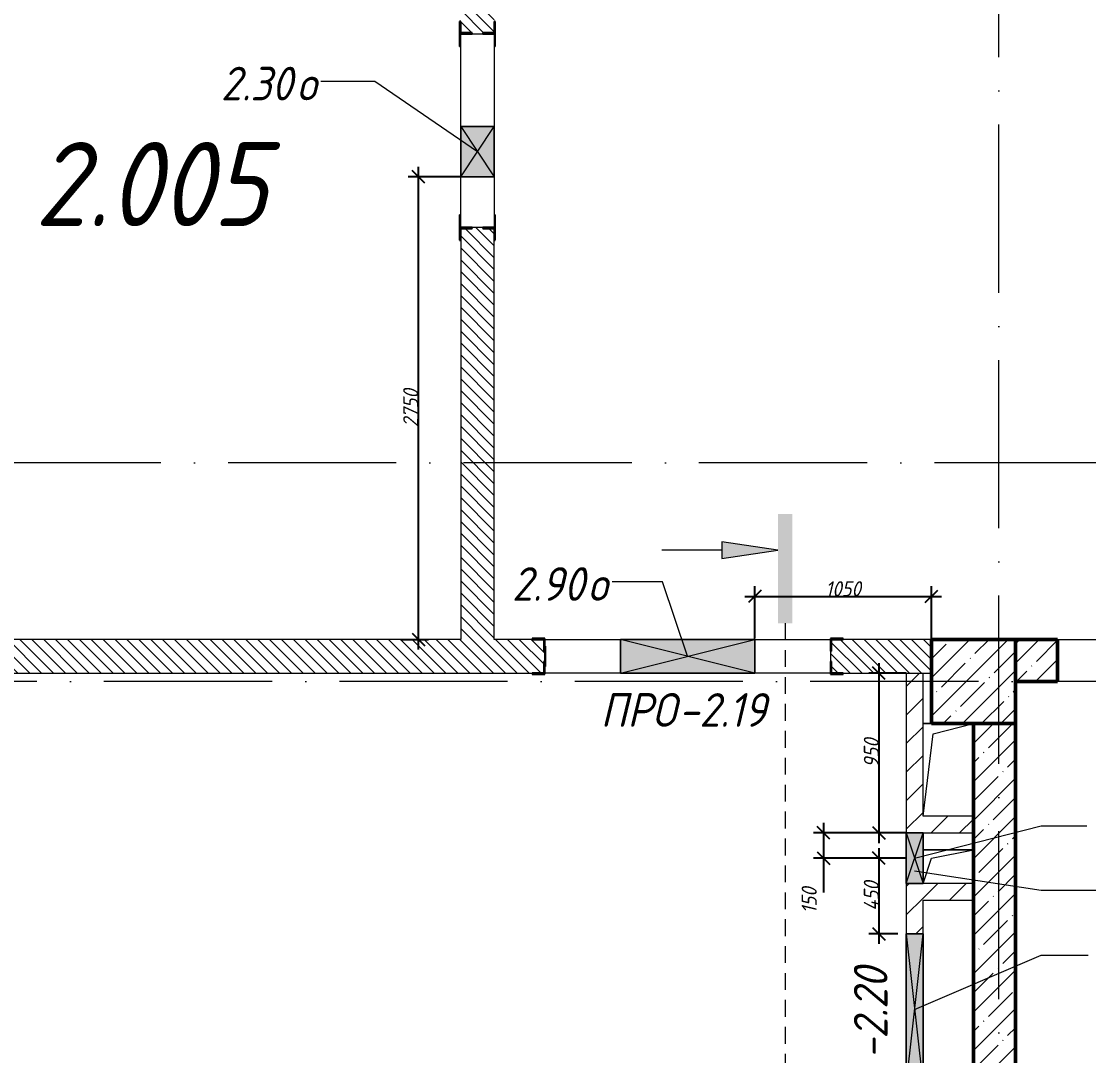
# Model space of a CAD drawing. Header units: millimetres. Extents: x -537608 to 253996, y -217170 to 186033.
# Drawn here: x -185010 to -178663, y 14181 to 20330 of the extents above; entities that cross this region are included whole.
import ezdxf

# ---------------------------------------------------------------- set-up
doc = ezdxf.new("R2010")
doc.units = ezdxf.units.MM
doc.linetypes.add('200_ШТРИХ_ш1п0_6_', pattern=[160, 100, -60])
doc.linetypes.add('50_200_ШТРИХ_1Т_ш5_п1_п1_', pattern=[1400, 1000, -200, 0, -200])
for name, color, linetype, lineweight in [('A-____-____-DIMS', 7, 'Continuous', 9), ('A-____-NOTE-TEXT', 7, 'Continuous', 9), ('A-____-NOTE-TEXT-1', 7, 'Continuous', 5), ('A-DETL-GENF-OTLN', 7, 'Continuous', 9), ('A-FLOR-____-OTLN', 7, 'Continuous', 9), ('A-GENM-____-IDEN', 7, 'Continuous', 9), ('A-GENM-____-MCUT', 7, 'Continuous', 25), ('A-GENM-____-OTLN', 7, 'Continuous', 9), ('A-GENM-____-OTLN-1', 7, 'Continuous', 25), ('A-GLAZ-____-IDEN', 7, 'Continuous', 9), ('A-GLAZ-____-OTLN', 7, 'Continuous', 9), ('A-WALL-____-MCUT', 7, 'Continuous', 13), ('A-WALL-____-MCUT-2', 7, 'Continuous', 50), ('A-WALL-____-OTLN', 7, 'Continuous', 9), ('A-WALL-____-PATT-1', 7, 'Continuous', 9), ('A-WALL-FNSH-MCUT-1', 7, 'Continuous', 9), ('I-WALL-____-OTLN', 7, 'Continuous', 9), ('S-COLS-____-MCUT', 7, 'Continuous', 50), ('S-COLS-____-OTLN', 7, 'Continuous', 9), ('S-GRID-____-OTLN-1', 7, '50_200_ШТРИХ_1Т_ш5_п1_п1_', 9), ('Марки помещений', 7, 'Continuous', 9)]:
    doc.layers.add(name, color=color, linetype=linetype, lineweight=lineweight)
doc.layers.add('A-DETL-GENF-OTLN-3', color=9, linetype='Continuous', lineweight=9, true_color=0x808080)
doc.layers.add('A-DETL-GENF-OTLN-4', color=9, linetype='200_ШТРИХ_ш1п0_6_', lineweight=9, true_color=0x808080)
doc.styles.add('ISOCPEUR_I_11', font='isocpeui.ttf', dxfattribs={"width": 0.9, "height": 200})
doc.styles.add('ISOCPEUR_I_2', font='isocpeui.ttf', dxfattribs={"width": 0.9, "height": 140})
doc.styles.add('ISOCPEUR_I_7', font='isocpeui.ttf', dxfattribs={"width": 0.9, "height": 90})
doc.dimstyles.new('ISO-1_8_0_9К_СРЕДНИЙ_Кладочные_1', dxfattribs={"dimscale": 304.8, "dimtxt": 89.638306, "dimasz": 0.246063, "dimexe": 0.19685, "dimexo": 0, "dimgap": 0, "dimtad": 1, "dimdec": 3, "dimrnd": 0.001, "dimdsep": 46, "dimtxsty": 'ISOCPEUR_I_7', "dimblk1": 'OBLIQUE', "dimblk2": 'OBLIQUE', "dimsah": 1, "dimcen": 0.09, "dimdle": 0.19685, "dimazin": 0, "dimtfac": 1, "dimtdec": 4, "dimtix": 1, "dimtmove": 0, "dimatfit": 3, "dimfxl": 1, "dimtvp": 1, "dimtolj": 1, "dimtzin": 0, "dimarcsym": 2})
doc.dimstyles.new('ISO-1_8_0_9К_СРЕДНИЙ_Кладочные_2', dxfattribs={"dimscale": 304.8, "dimtxt": 89.638306, "dimasz": 0.246063, "dimexe": 0.19685, "dimexo": 0, "dimgap": 0, "dimtad": 1, "dimdec": 3, "dimrnd": 0.001, "dimdsep": 46, "dimtxsty": 'ISOCPEUR_I_7', "dimblk1": 'OBLIQUE', "dimblk2": 'OBLIQUE', "dimsah": 1, "dimcen": 0.09, "dimdle": 0.19685, "dimazin": 0, "dimtfac": 1, "dimtdec": 4, "dimtix": 1, "dimtmove": 1, "dimatfit": 3, "dimfxl": 1, "dimtvp": 1, "dimtolj": 1, "dimtzin": 0, "dimarcsym": 2})
pattern_1 = [(135, (-184647.673, -45376.493), (-35.35534, -35.35534), [])]
pattern_2 = [(45, (-184647.67, -45376.5), (-114.04925, 114.04925), []), (45, (-184533.62, -45376.5), (-114.04925, 114.04925), [201.612, -40.322, 3.353, -36.97])]
pattern_3 = [(45, (-184647.67, -45376.49), (-84.85281, 84.85281), [])]

# ---------------------------------------------------------------- blocks, each defined once
blk = doc.blocks.new('BSC_Колонна _Прямоугольная - 500х500-V28-АР1_План отверстий 2 этажа в осях 1-64_Ю-ЯЯ')
at = {"layer": 'S-COLS-____-OTLN'}
h = blk.add_hatch(dxfattribs=at)
h.set_pattern_fill('FP_37', color=256, style=0, pattern_type=2)
h.set_pattern_definition([(45, (-5300, -61781.04), (-114.04925, 114.04925), []), (45, (-5185.95, -61781.04), (-114.04925, 114.04925), [201.613, -40.323, 3.353, -36.97])])
h.paths.add_polyline_path([(-250, -250), (250, -250), (250, 250), (-250, 250)], flags=0)
at = {"layer": 'S-COLS-____-MCUT'}
for p, q in [((250, 250), (-250, 250)), ((-250, 250), (-250, -250)), ((250, -250), (250, 250)), ((-250, -250), (250, -250))]:
    blk.add_line(p, q, dxfattribs=at)
blk = doc.blocks.new('154_Стойка_СКБ_Уголок - СМ-2180_200-28268025-АР1_План отверстий 2 этажа в осях 1-64_Ю-ЯЯ')
at = {"layer": 'A-GENM-____-MCUT'}
for p, q in [((125, 156), (125, 81)), ((200, 156), (125, 156)), ((131, 81), (131, 150)), ((131, 150), (200, 150)), ((200, 150), (200, 156)), ((125, 81), (131, 81)), ((131, 19), (125, 19)), ((125, 19), (125, -56)), ((131, -50), (131, 19)), ((125, -56), (200, -56)), ((200, -50), (131, -50)), ((200, -56), (200, -50))]:
    blk.add_line(p, q, dxfattribs=at)
blk = doc.blocks.new('Стойка_Влож_Уголок_Опорный - Уголок-28213941-АР1_План отверстий 2 этажа в осях 1-64_Ю-ЯЯ')
at = {"layer": 'A-GENM-____-OTLN'}
for p, q in [((-212, -6), (-212, 0)), ((0, 0), (0, -6)), ((-212, -75), (-212, -6)), ((-212, -6), (-206, -6)), ((-6, -6), (0, -6)), ((0, -6), (0, -75)), ((-212, -75), (-206, -75)), ((-6, -75), (0, -75))]:
    blk.add_line(p, q, dxfattribs=at)
blk = doc.blocks.new('Фахверк_СКБ_Уголок - 200_3550-28267367-АР1_План отверстий 2 этажа в осях 1-64_Ю-ЯЯ')
at = {"layer": 'A-GENM-____-MCUT'}
for p, q in [((200, 156), (125, 156)), ((125, 156), (125, 81)), ((131, 81), (131, 150)), ((131, 150), (200, 150)), ((200, 150), (200, 156)), ((125, 81), (131, 81)), ((131, 19), (125, 19)), ((125, 19), (125, -56)), ((131, -50), (131, 19)), ((125, -56), (200, -56)), ((200, -50), (131, -50)), ((200, -56), (200, -50))]:
    blk.add_line(p, q, dxfattribs=at)
blk = doc.blocks.new('154_Стойка_СКБ_Уголок - СМ-2480_200-28346303-АР1_План отверстий 2 этажа в осях 1-64_Ю-ЯЯ')
at = {"layer": 'A-GENM-____-MCUT'}
for p, q in [((125, 156), (125, 81)), ((200, 156), (125, 156)), ((131, 81), (131, 150)), ((131, 150), (200, 150)), ((200, 150), (200, 156)), ((125, 81), (131, 81)), ((131, 19), (125, 19)), ((125, 19), (125, -56)), ((131, -50), (131, 19)), ((125, -56), (200, -56)), ((200, -50), (131, -50)), ((200, -56), (200, -50))]:
    blk.add_line(p, q, dxfattribs=at)
blk = doc.blocks.new('Стойка_Влож_Полоса боковая - Полоса-V150-АР1_План отверстий 2 этажа в осях 1-64_Ю-ЯЯ')
at = {"layer": 'A-GENM-____-OTLN'}
for p, q in [((-5, 60), (0, 60)), ((-5, -60), (-5, 60)), ((0, 31), (0, -31)), ((0, -60), (-5, -60))]:
    blk.add_line(p, q, dxfattribs=at)
blk = doc.blocks.new('AR_Отверстие прямоугольное _в плите_ - AR_Отверстие прямоугольное _в плите_-V188-АР1_План отверстий 2 этажа в осях 1-64_Ю-ЯЯ')
at = {"layer": 'A-GENM-____-OTLN'}
for p, q in [((150, 100), (-150, 100)), ((-100, 50), (150, 100)), ((-150, -100), (-100, 50))]:
    blk.add_line(p, q, dxfattribs=at)
blk = doc.blocks.new('AR_Отверстие прямоугольное _в плите_ - AR_Отверстие прямоугольное _в плите_-30552638-АР1_План отверстий 2 этажа в осях 1-64_Ю-ЯЯ')
at = {"layer": 'A-GENM-____-OTLN'}
for p, q in [((-100, 275), (-150, 275)), ((-90, 215), (150, 275)), ((-150, -275), (-90, 215))]:
    blk.add_line(p, q, dxfattribs=at)
blk = doc.blocks.new('AR_Отверстие прямоугольное _в стене_ - AR_Отверстие прямоугольное _в стене__ОВ-36801996-АР1_План отверстий 2 этажа в осях 1-64_Ю-ЯЯ')
at = {"layer": 'A-GLAZ-____-OTLN'}
blk.add_hatch(color=256, dxfattribs=at).paths.add_polyline_path([(-450, -50), (450, -50), (450, 50), (-450, 50)], flags=0)
at = {"layer": 'A-DETL-GENF-OTLN'}
for p, q in [((-450, -50), (-450, 50)), ((-450, 50), (450, 50)), ((450, 50), (-450, -50)), ((-450, 50), (450, -50)), ((450, 50), (-450, 50)), ((-450, 50), (-450, -50)), ((450, 50), (450, -50)), ((450, -50), (450, 50)), ((450, -50), (-450, -50)), ((-450, -50), (450, -50))]:
    blk.add_line(p, q, dxfattribs=at)
blk = doc.blocks.new('AR_Отверстие прямоугольное _в стене__БезПР - AR_Отверстие прямоугольное _в стене__БезПР-36428461-АР1_План отверстий 2 этажа в осях 1-64_Ю-ЯЯ')
at = {"layer": 'A-GLAZ-____-OTLN'}
blk.add_hatch(color=256, dxfattribs=at).paths.add_polyline_path([(-150, -50), (150, -50), (150, 50), (-150, 50)], flags=0)
at = {"layer": 'A-DETL-GENF-OTLN'}
for p, q in [((-150, -50), (-150, 50)), ((-150, 50), (150, 50)), ((150, 50), (-150, -50)), ((-150, 50), (150, -50)), ((150, 50), (-150, 50)), ((-150, 50), (-150, -50)), ((150, 50), (150, -50)), ((150, -50), (150, 50)), ((150, -50), (-150, -50)), ((-150, -50), (150, -50))]:
    blk.add_line(p, q, dxfattribs=at)
blk = doc.blocks.new('AR_Отверстие прямоугольное _в стене__БезПР - AR_Отверстие прямоугольное _в стене__БезПР-36427769-АР1_План отверстий 2 этажа в осях 1-64_Ю-ЯЯ')
at = {"layer": 'A-GLAZ-____-OTLN'}
blk.add_hatch(color=256, dxfattribs=at).paths.add_polyline_path([(-150, -100), (150, -100), (150, 100), (-150, 100)], flags=0)
at = {"layer": 'A-DETL-GENF-OTLN'}
for p, q in [((-150, -100), (-150, 100)), ((-150, 100), (150, 100)), ((150, 100), (-150, -100)), ((-150, 100), (150, -100)), ((150, 100), (-150, 100)), ((-150, 100), (-150, -100)), ((150, 100), (150, -100)), ((150, -100), (150, 100)), ((150, -100), (-150, -100)), ((-150, -100), (150, -100))]:
    blk.add_line(p, q, dxfattribs=at)
at = {"layer": 'A-GLAZ-____-OTLN'}
blk.add_line((150, 100), (-150, 100), dxfattribs=at)
blk = doc.blocks.new('AR_Отверстие прямоугольное _в стене_ - AR_Отверстие прямоугольное _в стене__ОВ-36799175-АР1_План отверстий 2 этажа в осях 1-64_Ю-ЯЯ')
at = {"layer": 'A-GLAZ-____-OTLN'}
blk.add_hatch(color=256, dxfattribs=at).paths.add_polyline_path([(-400, 100), (-400, -100), (400, -100), (400, 100), (80.2, 100)], flags=0)
at = {"layer": 'A-DETL-GENF-OTLN'}
for p, q in [((-400, -100), (-400, 100)), ((-400, 100), (400, 100)), ((400, 100), (-400, -100)), ((-400, 100), (400, -100)), ((400, 100), (-400, 100)), ((-400, 100), (-400, -100)), ((400, 100), (400, -100)), ((400, -100), (400, 100)), ((400, -100), (-400, -100)), ((-400, -100), (400, -100))]:
    blk.add_line(p, q, dxfattribs=at)
blk = doc.blocks.new('DET_L_Имитация разреза_ISO2-5 - Влево-36813858-АР1_План отверстий 2 этажа в осях 1-64_Ю-ЯЯ')
at = {"layer": 'A-DETL-GENF-OTLN-4'}
blk.add_line((143.1, 0), (2756.9, 0), dxfattribs=at)
blk = doc.blocks.new('_Oblique')
at = {"color": 0, "linetype": 'ByBlock', "lineweight": -2}
blk.add_line((-0.5, -0.5), (0.5, 0.5), dxfattribs=at)
blk = doc.blocks.new('*D2357')
at = {"layer": 'A-____-____-DIMS', "color": 0, "lineweight": -2, "transparency": 16777216}
for p, q in [((-182649, 16594.5), (-182649, 19464.5)), ((-182397.7, 19404.5), (-182709, 19404.5)), ((-182755, 16654.5), (-182589, 16654.5))]:
    blk.add_line(p, q, dxfattribs=at)
at = {"layer": 'Defpoints', "color": 0, "transparency": 16777216}
for p in [(-182649, 19404.5), (-182397.7, 19404.5), (-182755, 16654.5)]:
    blk.add_point(p, dxfattribs=at)
at = {"layer": 'A-____-____-DIMS', "color": 0, "lineweight": -2, "transparency": 16777216, "xscale": 75, "yscale": 75, "zscale": 75}
for p, rotation in [((-182649, 19404.5), 90), ((-182649, 16654.5), 270)]:
    blk.add_blockref('_Oblique', p, dxfattribs=dict(at, rotation=rotation))
at = {"layer": 'A-____-____-DIMS', "color": 0, "transparency": 16777216, "insert": (-182694.6, 18029.5), "char_height": 90, "width": 546.104, "attachment_point": 5, "rotation": 90, "style": 'ISOCPEUR_I_7'}
blk.add_mtext('\\A1;2750', dxfattribs=at)
blk = doc.blocks.new('*D2358')
at = {"layer": 'A-____-____-DIMS', "color": 0, "lineweight": -2, "transparency": 16777216}
for p, q in [((-180647.7, 16660.5), (-180647.7, 16971.1)), ((-179597.7, 16654.5), (-179597.7, 16971.1)), ((-180707.7, 16911.1), (-179537.7, 16911.1))]:
    blk.add_line(p, q, dxfattribs=at)
at = {"layer": 'Defpoints', "color": 0, "transparency": 16777216}
for p in [(-179597.7, 16911.1), (-180647.7, 16660.5), (-179597.7, 16654.5)]:
    blk.add_point(p, dxfattribs=at)
at = {"layer": 'A-____-____-DIMS', "color": 0, "lineweight": -2, "transparency": 16777216, "xscale": 75, "yscale": 75, "zscale": 75, "rotation": 180}
blk.add_blockref('_Oblique', (-180647.7, 16911.1), dxfattribs=at)
at = {"layer": 'A-____-____-DIMS', "color": 0, "lineweight": -2, "transparency": 16777216, "xscale": 75, "yscale": 75, "zscale": 75}
blk.add_blockref('_Oblique', (-179597.7, 16911.1), dxfattribs=at)
at = {"layer": 'A-____-____-DIMS', "color": 0, "transparency": 16777216, "insert": (-180122.7, 16956.1), "char_height": 90, "width": 504.733, "attachment_point": 5, "style": 'ISOCPEUR_I_7'}
blk.add_mtext('\\A1;1050', dxfattribs=at)
blk = doc.blocks.new('*D2359')
at = {"layer": 'A-____-____-DIMS', "color": 0, "lineweight": -2, "transparency": 16777216}
for p, q in [((-179910.2, 16514.5), (-179910.2, 15444.5)), ((-179747.7, 16454.5), (-179970.2, 16454.5)), ((-179747.7, 15504.5), (-179970.2, 15504.5))]:
    blk.add_line(p, q, dxfattribs=at)
at = {"layer": 'Defpoints', "color": 0, "transparency": 16777216}
for p in [(-179747.7, 16454.5), (-179910.2, 15504.5), (-179747.7, 15504.5)]:
    blk.add_point(p, dxfattribs=at)
at = {"layer": 'A-____-____-DIMS', "color": 0, "lineweight": -2, "transparency": 16777216, "xscale": 75, "yscale": 75, "zscale": 75}
for p, rotation in [((-179910.2, 16454.5), 90), ((-179910.2, 15504.5), 270)]:
    blk.add_blockref('_Oblique', p, dxfattribs=dict(at, rotation=rotation))
at = {"layer": 'A-____-____-DIMS', "color": 0, "transparency": 16777216, "insert": (-179955.2, 15979.5), "char_height": 90, "width": 409.578, "attachment_point": 5, "rotation": 90, "style": 'ISOCPEUR_I_7'}
blk.add_mtext('\\A1;950', dxfattribs=at)
blk = doc.blocks.new('*D2360')
at = {"layer": 'A-____-____-DIMS', "color": 0, "lineweight": -2, "transparency": 16777216}
for p, q in [((-180239.7, 15564.5), (-180239.7, 15354.5)), ((-179747.7, 15504.5), (-180299.7, 15504.5)), ((-179747.7, 15354.5), (-180299.7, 15354.5)), ((-180239.7, 15354.5), (-180239.7, 15150))]:
    blk.add_line(p, q, dxfattribs=at)
at = {"layer": 'Defpoints', "color": 0, "transparency": 16777216}
for p in [(-179747.7, 15504.5), (-180239.7, 15354.5), (-179747.7, 15354.5)]:
    blk.add_point(p, dxfattribs=at)
at = {"layer": 'A-____-____-DIMS', "color": 0, "lineweight": -2, "transparency": 16777216, "xscale": 75, "yscale": 75, "zscale": 75}
for p, rotation in [((-180239.7, 15504.5), 90), ((-180239.7, 15354.5), 270)]:
    blk.add_blockref('_Oblique', p, dxfattribs=dict(at, rotation=rotation))
at = {"layer": 'A-____-____-DIMS', "color": 0, "transparency": 16777216, "insert": (-180369.8, 15025.9), "char_height": 90, "width": 368.207, "attachment_point": 1, "rotation": 90, "line_spacing_factor": 1.149209, "style": 'ISOCPEUR_I_7'}
blk.add_mtext('\\A1;150', dxfattribs=at)
blk = doc.blocks.new('*D2361')
at = {"layer": 'A-____-____-DIMS', "color": 0, "lineweight": -2, "transparency": 16777216}
for p, q in [((-179910.2, 15414.5), (-179910.2, 14844.5)), ((-179747.7, 15354.5), (-179970.2, 15354.5)), ((-179797.7, 14904.5), (-179970.2, 14904.5))]:
    blk.add_line(p, q, dxfattribs=at)
at = {"layer": 'Defpoints', "color": 0, "transparency": 16777216}
for p in [(-179747.7, 15354.5), (-179910.2, 14904.5), (-179797.7, 14904.5)]:
    blk.add_point(p, dxfattribs=at)
at = {"layer": 'A-____-____-DIMS', "color": 0, "lineweight": -2, "transparency": 16777216, "xscale": 75, "yscale": 75, "zscale": 75}
for p, rotation in [((-179910.2, 15354.5), 90), ((-179910.2, 14904.5), 270)]:
    blk.add_blockref('_Oblique', p, dxfattribs=dict(at, rotation=rotation))
at = {"layer": 'A-____-____-DIMS', "color": 0, "transparency": 16777216, "insert": (-179955.2, 15129.5), "char_height": 90, "width": 426.127, "attachment_point": 5, "rotation": 90, "style": 'ISOCPEUR_I_7'}
blk.add_mtext('\\A1;450', dxfattribs=at)

msp = doc.modelspace()

# ---------------------------------------------------------------- hatches: boundary and pattern name
at = {"layer": 'A-____-NOTE-TEXT-1'}
for points in [[(-180424.3042, 16751.4549), (-180424.3042, 17401.4549), (-180511.0408, 17401.4549), (-180511.0408, 16751.4549)], [(-180844.6822, 17135.6068), (-180511.0408, 17185.6068), (-180844.6822, 17235.6068)]]:
    msp.add_hatch(color=256, dxfattribs=at).paths.add_polyline_path(points, flags=0)
at = {"layer": 'A-WALL-____-PATT-1'}
h = msp.add_hatch(dxfattribs=at)
h.set_pattern_fill('FP_6', color=256, style=0, pattern_type=2)
h.set_pattern_definition(pattern_1)
h.paths.add_polyline_path([(-182197.6725, 16654.5485), (-182197.6725, 19098.5485), (-182266.6725, 19098.5485), (-182266.6725, 19104.5485), (-182328.6725, 19104.5485), (-182328.6725, 19098.5485), (-182397.6725, 19098.5485), (-182397.6725, 16654.5485)], flags=0)
h.paths.add_polyline_path([(-182266.6725, 20254.5485), (-182266.6725, 20260.5485), (-182197.6725, 20260.5485), (-182197.6725, 22054.5485), (-182397.6725, 22054.5485), (-182397.6725, 20260.5485), (-182328.6725, 20260.5485), (-182328.6725, 20254.5485)], flags=0)
h = msp.add_hatch(dxfattribs=at)
h.set_pattern_fill('FP_6', color=256, style=0, pattern_type=2)
h.set_pattern_definition(pattern_1)
h.paths.add_polyline_path([(-180191.6725, 16454.5485), (-179597.6725, 16454.5485), (-179597.6725, 16654.5485), (-180191.6725, 16654.5485), (-180191.6725, 16585.5485), (-180197.6725, 16585.5485), (-180197.6725, 16523.5485), (-180191.6725, 16523.5485)], flags=0)
h.paths.add_polyline_path([(-181903.6725, 16454.5485), (-181903.6725, 16523.5485), (-181897.6725, 16523.5485), (-181897.6725, 16585.5485), (-181903.6725, 16585.5485), (-181903.6725, 16654.5485), (-186597.6725, 16654.5485), (-186597.6725, 16454.5485), (-181972.6725, 16454.5485)], flags=0)
h = msp.add_hatch(dxfattribs=at)
h.set_pattern_fill('FP_13', color=256, style=0, pattern_type=2)
h.set_pattern_definition(pattern_2)
h.paths.add_polyline_path([(-177047.6725, 16404.5485), (-177047.6725, 16654.5485), (-177247.6725, 16654.5485), (-177247.6725, 16404.5485)], flags=0)
h.paths.add_polyline_path([(-179097.6725, 16404.5485), (-178847.6725, 16404.5485), (-178847.6725, 16654.5485), (-179097.6725, 16654.5485)], flags=0)
h = msp.add_hatch(dxfattribs=at)
h.set_pattern_fill('FP_4', color=256, style=0, pattern_type=2)
h.set_pattern_definition(pattern_3)
h.paths.add_polyline_path([(-179647.6725, 13804.5485), (-179647.6725, 14004.5485), (-179747.6725, 14004.5485), (-179747.6725, 13804.5485)], flags=0)
h.paths.add_polyline_path([(-179647.6725, 14904.5485), (-179647.6725, 15204.5485), (-179747.6725, 15204.5485), (-179747.6725, 14904.5485), (-179663.0571, 14904.5485)], flags=0)
h.paths.add_polyline_path([(-179647.6725, 15504.5485), (-179647.6725, 16454.5485), (-179747.6725, 16454.5485), (-179747.6725, 15504.5485), (-179671.6725, 15504.5485)], flags=0)
h = msp.add_hatch(dxfattribs=at)
h.set_pattern_fill('FP_13', color=256, style=0, pattern_type=2)
h.set_pattern_definition(pattern_2)
h.paths.add_polyline_path([(-179097.6725, 13804.5485), (-179097.6725, 16154.5485), (-179347.6725, 16154.5485), (-179347.6725, 13804.5485)], flags=0)
h = msp.add_hatch(dxfattribs=at)
h.set_pattern_fill('FP_4', color=256, style=0, pattern_type=2)
h.set_pattern_definition(pattern_3)
h.paths.add_polyline_path([(-179347.6725, 15504.5485), (-179347.6725, 15604.5485), (-179647.6725, 15604.5485), (-179647.6725, 15504.5485), (-179360.3516, 15504.5485)], flags=0)
h = msp.add_hatch(dxfattribs=at)
h.set_pattern_fill('FP_4', color=256, style=0, pattern_type=2)
h.set_pattern_definition(pattern_3)
h.paths.add_polyline_path([(-179347.6725, 15104.5485), (-179347.6725, 15204.5485), (-179647.6725, 15204.5485), (-179647.6725, 15104.5485), (-179360.3516, 15104.5485)], flags=0)

# ---------------------------------------------------------------- linework, layer by layer
at = {"layer": 'A-____-NOTE-TEXT'}
for p, q in [((-180511.0408, 17185.6068), (-180844.6822, 17235.6068)), ((-180844.6822, 17235.6068), (-180844.6822, 17135.6068)), ((-180844.6822, 17185.6068), (-181200.9322, 17185.6068)), ((-180844.6822, 17135.6068), (-180511.0408, 17185.6068))]:
    msp.add_line(p, q, dxfattribs=at)
at = {"layer": 'A-FLOR-____-OTLN'}
for p, q in [((-179647.6725, 16154.5485), (-179597.6725, 16154.5485)), ((-179647.6725, 15404.5485), (-179347.6725, 15404.5485))]:
    msp.add_line(p, q, dxfattribs=at)
at = {"layer": 'A-GLAZ-____-IDEN'}
for p, q in [((-182907.5641, 19972.0245), (-183228.6468, 19972.0245)), ((-182297.6725, 19554.5485), (-182907.5641, 19972.0245)), ((-181198.1162, 16997.0043), (-181497.524, 16997.0043)), ((-181047.6725, 16554.5485), (-181198.1162, 16997.0043)), ((-179697.6725, 15354.5485), (-178946.1205, 15546.6621)), ((-178946.1205, 15546.6621), (-178673.8391, 15546.6621)), ((-179697.6725, 15279.5485), (-178946.1205, 15165.0896)), ((-178946.1205, 15165.0896), (-178611.2891, 15165.0896)), ((-179697.6725, 14454.5485), (-178946.1205, 14778.0472)), ((-178946.1205, 14778.0472), (-178664.8391, 14778.0472))]:
    msp.add_line(p, q, dxfattribs=at)
at = {"layer": 'A-WALL-____-MCUT'}
for p, q in [((-182328.6725, 20254.5485), (-182266.6725, 20254.5485)), ((-182266.6725, 19104.5485), (-182328.6725, 19104.5485)), ((-182397.6725, 19029.5485), (-182397.6725, 16654.5485)), ((-182197.6725, 16654.5485), (-182197.6725, 19029.5485)), ((-182397.6725, 16654.5485), (-186597.6725, 16654.5485)), ((-181972.6725, 16654.5485), (-182197.6725, 16654.5485)), ((-179597.6725, 16654.5485), (-180122.6725, 16654.5485)), ((-180197.6725, 16585.5485), (-180197.6725, 16523.5485)), ((-186597.6725, 16454.5485), (-181972.6725, 16454.5485)), ((-180122.6725, 16454.5485), (-179597.6725, 16454.5485))]:
    msp.add_line(p, q, dxfattribs=at)
at = {"layer": 'A-WALL-____-MCUT-2'}
for p, q in [((-178847.6725, 16654.5485), (-179097.6725, 16654.5485)), ((-178847.6725, 16404.5485), (-178847.6725, 16654.5485)), ((-179097.6725, 16404.5485), (-178847.6725, 16404.5485)), ((-179347.6725, 16154.5485), (-179347.6725, 13804.5485)), ((-179097.6725, 13804.5485), (-179097.6725, 16154.5485))]:
    msp.add_line(p, q, dxfattribs=at)
at = {"layer": 'A-WALL-____-OTLN'}
for p, q in [((-178847.6725, 16654.5485), (-177247.6725, 16654.5485)), ((-177247.6725, 16404.5485), (-178847.6725, 16404.5485))]:
    msp.add_line(p, q, dxfattribs=at)
at = {"layer": 'A-WALL-FNSH-MCUT-1'}
for p, q in [((-179747.6725, 16454.5485), (-179747.6725, 15504.5485)), ((-179647.6725, 15604.5485), (-179647.6725, 16454.5485)), ((-179347.6725, 15604.5485), (-179647.6725, 15604.5485)), ((-179647.6725, 15504.5485), (-179347.6725, 15504.5485)), ((-179747.6725, 15204.5485), (-179747.6725, 14904.5485)), ((-179347.6725, 15204.5485), (-179647.6725, 15204.5485)), ((-179647.6725, 14904.5485), (-179647.6725, 15104.5485)), ((-179647.6725, 15104.5485), (-179347.6725, 15104.5485))]:
    msp.add_line(p, q, dxfattribs=at)
at = {"layer": 'I-WALL-____-OTLN'}
for p, q in [((-182397.6725, 19704.5485), (-182397.6725, 20254.5485)), ((-182197.6725, 20254.5485), (-182197.6725, 19704.5485)), ((-182397.6725, 19104.5485), (-182397.6725, 19404.5485)), ((-182197.6725, 19404.5485), (-182197.6725, 19104.5485)), ((-181897.6725, 16654.5485), (-181447.6725, 16654.5485)), ((-180647.6725, 16654.5485), (-180197.6725, 16654.5485)), ((-181447.6725, 16454.5485), (-181897.6725, 16454.5485)), ((-180197.6725, 16454.5485), (-180647.6725, 16454.5485))]:
    msp.add_line(p, q, dxfattribs=at)
at = {"layer": 'S-GRID-____-OTLN-1'}
for p, q in [((-179197.6725, 7515.0943), (-179197.6725, 45516.3579)), ((-80573.2659, 17704.5485), (-189316.4427, 17704.5485)), ((-173718.292, 16404.5485), (-189316.4427, 16404.5485))]:
    msp.add_line(p, q, dxfattribs=at)

# ---------------------------------------------------------------- block references
at = {"layer": 'A-DETL-GENF-OTLN-3', "rotation": 270.0000000000004}
msp.add_blockref('DET_L_Имитация разреза_ISO2-5 - Влево-36813858-АР1_План отверстий 2 этажа в осях 1-64_Ю-ЯЯ', (-180467.6725, 16894.5485), dxfattribs=at)
at = {"layer": 'A-GENM-____-OTLN'}
for name, p in [('Стойка_Влож_Уголок_Опорный - Уголок-28213941-АР1_План отверстий 2 этажа в осях 1-64_Ю-ЯЯ', (-182191.6725, 20254.5485)), ('AR_Отверстие прямоугольное _в плите_ - AR_Отверстие прямоугольное _в плите_-30552638-АР1_План отверстий 2 этажа в осях 1-64_Ю-ЯЯ', (-179497.6725, 15879.5485)), ('AR_Отверстие прямоугольное _в плите_ - AR_Отверстие прямоугольное _в плите_-V188-АР1_План отверстий 2 этажа в осях 1-64_Ю-ЯЯ', (-179497.6725, 15304.5485))]:
    msp.add_blockref(name, p, dxfattribs=at)
at = {"layer": 'A-GENM-____-OTLN', "rotation": 180}
for name, p in [('Стойка_Влож_Уголок_Опорный - Уголок-28213941-АР1_План отверстий 2 этажа в осях 1-64_Ю-ЯЯ', (-182403.6725, 19104.5485)), ('Стойка_Влож_Полоса боковая - Полоса-V150-АР1_План отверстий 2 этажа в осях 1-64_Ю-ЯЯ', (-181897.6725, 16554.5485))]:
    msp.add_blockref(name, p, dxfattribs=at)
at = {"layer": 'A-GENM-____-OTLN-1'}
for name, p, rotation in [('154_Стойка_СКБ_Уголок - СМ-2180_200-28268025-АР1_План отверстий 2 этажа в осях 1-64_Ю-ЯЯ', (-182247.6725, 20129.5485), 89.99999999999991), ('154_Стойка_СКБ_Уголок - СМ-2180_200-28268025-АР1_План отверстий 2 этажа в осях 1-64_Ю-ЯЯ', (-182347.6725, 19229.5485), 269.9999999999999), ('154_Стойка_СКБ_Уголок - СМ-2480_200-28346303-АР1_План отверстий 2 этажа в осях 1-64_Ю-ЯЯ', (-181772.6725, 16604.5485), 180)]:
    msp.add_blockref(name, p, dxfattribs=dict(at, rotation=rotation))
msp.add_blockref('Фахверк_СКБ_Уголок - 200_3550-28267367-АР1_План отверстий 2 этажа в осях 1-64_Ю-ЯЯ', (-180322.6725, 16504.5485), dxfattribs=at)
at = {"layer": 'A-GLAZ-____-OTLN'}
for name, p, rotation in [('AR_Отверстие прямоугольное _в стене__БезПР - AR_Отверстие прямоугольное _в стене__БезПР-36427769-АР1_План отверстий 2 этажа в осях 1-64_Ю-ЯЯ', (-182297.6725, 19554.5485), 89.99999999999991), ('AR_Отверстие прямоугольное _в стене_ - AR_Отверстие прямоугольное _в стене__ОВ-36799175-АР1_План отверстий 2 этажа в осях 1-64_Ю-ЯЯ', (-181047.6725, 16554.5485), 180), ('AR_Отверстие прямоугольное _в стене__БезПР - AR_Отверстие прямоугольное _в стене__БезПР-36428461-АР1_План отверстий 2 этажа в осях 1-64_Ю-ЯЯ', (-179697.6725, 15354.5485), 90.0000000000001), ('AR_Отверстие прямоугольное _в стене_ - AR_Отверстие прямоугольное _в стене__ОВ-36801996-АР1_План отверстий 2 этажа в осях 1-64_Ю-ЯЯ', (-179697.6725, 14454.5485), 90.0000000000001)]:
    msp.add_blockref(name, p, dxfattribs=dict(at, rotation=rotation))
at = {"layer": 'S-COLS-____-OTLN'}
msp.add_blockref('BSC_Колонна _Прямоугольная - 500х500-V28-АР1_План отверстий 2 этажа в осях 1-64_Ю-ЯЯ', (-179347.6725, 16404.5485), dxfattribs=at)

# ---------------------------------------------------------------- texts
at = {"layer": 'A-GENM-____-IDEN', "char_height": 200, "attachment_point": 1, "style": 'ISOCPEUR_I_11'}
for s, insert, width in [('ПРО', (-181565.5515, 16335.9046), 562.784625), ('-2.19', (-181101.2077, 16335.9046), 663.79725)]:
    msp.add_mtext(s, dxfattribs=dict(at, insert=insert, width=width))
at = {"layer": 'A-GENM-____-IDEN', "insert": (-180059.1514, 14159.9383), "char_height": 200, "width": 707.088375, "attachment_point": 1, "rotation": 90, "style": 'ISOCPEUR_I_11'}
msp.add_mtext('-2.20', dxfattribs=at)
at = {"layer": 'A-GLAZ-____-IDEN', "char_height": 200, "attachment_point": 1, "style": 'ISOCPEUR_I_11'}
for s, insert, width in [('2.30', (-183824.1014, 20059.6391), 548.35425), ('\\fISOCPEUR|b0|i1|c204|p34|;\\W.9;о', (-183371.6639, 20059.6391), 158.734125), ('2.90', (-182092.9785, 17084.6189), 548.35425), ('\\fISOCPEUR|b0|i1|c204|p34|;\\W.9;о', (-181640.541, 17084.6189), 158.734125)]:
    msp.add_mtext(s, dxfattribs=dict(at, insert=insert, width=width))
at = {"layer": 'Марки помещений', "insert": (-184930.4594, 19612.1288), "char_height": 500, "width": 785.65375, "attachment_point": 1, "style": 'ISOCPEUR_I_2'}
msp.add_mtext('2.005', dxfattribs=at)

# ---------------------------------------------------------------- dimensions: what is measured, and where the dimension line sits
at = {"layer": 'A-____-____-DIMS'}
for base, p1, p2, override, picture, middle in [((-182648.9754, 19404.5485), (-182755.0414, 16654.5485), (-182397.6725, 19404.5485), {"dimpost": '<>', "dimfxl": 2773.123245}, '*D2357', (-182694.555, 18029.5485)), ((-179910.2056, 15504.5485), (-179747.6725, 16454.5485), (-179747.6725, 15504.5485), {"dimpost": '<>', "dimfxl": 950}, '*D2359', (-179955.2056, 15979.5485)), ((-179910.2056, 14904.5485), (-179747.6725, 15354.5485), (-179797.6725, 14904.5485), {"dimpost": '<>', "dimfxl": 452.769257}, '*D2361', (-179955.2056, 15129.5485))]:
    dim = msp.add_linear_dim(base=base, p1=p1, p2=p2, angle=90, dimstyle='ISO-1_8_0_9К_СРЕДНИЙ_Кладочные_2', override=override, dxfattribs=at)
    dim.commit()
    dim.dimension.update_dxf_attribs({"geometry": picture, "text_midpoint": middle})
dim = msp.add_linear_dim(base=(-179597.6725, 16911.1412), p1=(-180647.6725, 16660.5485), p2=(-179597.6725, 16654.5485), dimstyle='ISO-1_8_0_9К_СРЕДНИЙ_Кладочные_2', override={"dimpost": '<>', "dimfxl": 1050.017143}, dxfattribs=at)
dim.commit()
dim.dimension.update_dxf_attribs({"geometry": '*D2358', "text_midpoint": (-180122.6725, 16956.1412)})
dim = msp.add_linear_dim(base=(-180239.707, 15354.5485), p1=(-179747.6725, 15504.5485), p2=(-179747.6725, 15354.5485), angle=90, dimstyle='ISO-1_8_0_9К_СРЕДНИЙ_Кладочные_1', override={"dimpost": '<>', "dimfxl": 150}, dxfattribs=at)
dim.commit()
dim.dimension.update_dxf_attribs({"geometry": '*D2360', "text_midpoint": (-180309.8456, 15150.0276), "dimtype": 160, "text_rotation": 90})

doc.saveas('drawing.dxf')
